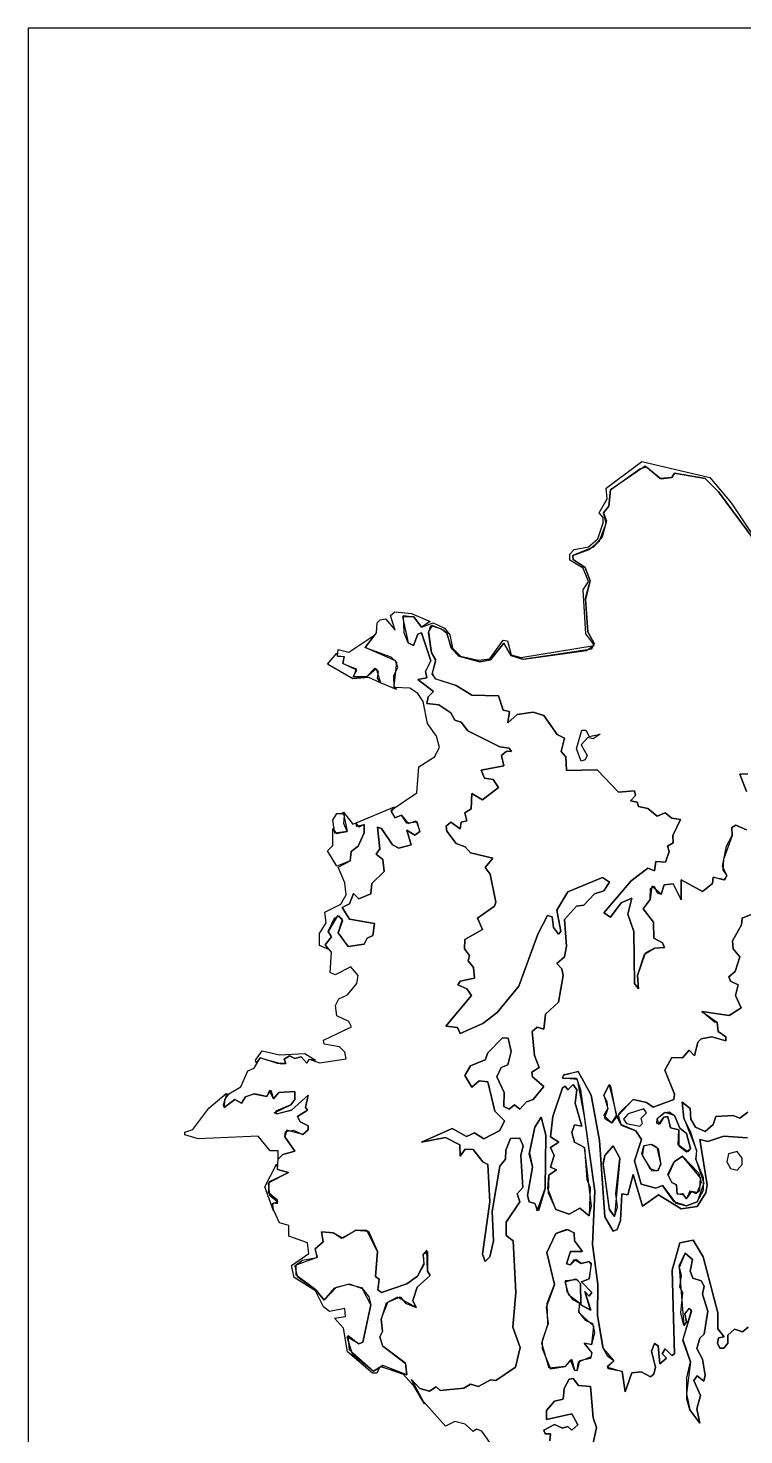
# Model space of a CAD drawing. Header units: millimetres. Extents: x 0 to 570, y 0 to 420.
# Drawn here: x 0 to 134.2, y 156.2 to 420 of the extents above; entities that cross this region are included whole.
import ezdxf

# ---------------------------------------------------------------- set-up
doc = ezdxf.new("R2010")
doc.units = ezdxf.units.MM
for name, color, linetype in [('BAND_02', 2, 'Continuous'), ('BAND_03', 3, 'Continuous'), ('BAND_04', 4, 'Continuous'), ('BAND_05', 5, 'Continuous'), ('BAND_06', 6, 'Continuous'), ('PLAQUE_OUTLINE', 7, 'Continuous')]:
    doc.layers.add(name, color=color, linetype=linetype)

msp = doc.modelspace()

# ---------------------------------------------------------------- linework, layer by layer
at = {"layer": 'BAND_02'}
for points in [[(134.75, 269.66), (132.75, 270.55), (131.98, 270.12), (132.07, 268.62), (130.41, 264.12), (130.3, 262.12), (131.02, 261.12), (130.5, 260.21), (128.5, 260.77), (128.35, 259.62), (126.5, 258.12), (122.5, 260.3), (122.5, 256.57), (121, 259.56), (119.31, 259.38), (118.75, 257.58), (117, 259.1), (116.68, 256.62), (115.37, 254.88), (117.29, 252.38), (117.36, 249.38), (119, 248.48), (119.35, 247.62), (117.5, 247.48), (115.75, 246.55), (114.3, 242.38), (114.5, 239.82), (113.73, 240.88), (113.63, 250.62), (112.46, 253.88), (113.25, 256.88), (111.25, 255.95), (109.25, 253.29), (107.98, 254.12), (113.09, 260.12), (116.25, 262.5), (117.5, 262), (117.75, 263.7), (119.55, 263.62), (120.2, 265.62), (119.91, 266.62), (121, 267.24), (120.9, 268.62), (122.36, 271.62), (120.75, 271.87), (119.5, 272.87), (118, 272.2), (116.25, 273.64), (114.5, 274.07), (114.25, 274.83), (112.97, 275.12), (113.91, 276.12), (113.75, 276.99), (110.75, 276.71), (106.75, 280.93), (101, 280.78), (100.88, 283.38), (99.96, 284.38), (100.61, 286.88), (99.25, 287.54), (96.75, 291.11), (94.75, 291.73), (91.75, 291.32), (90, 289.71), (90.26, 291.88), (89.11, 292.12), (88.25, 294.77), (83.25, 294.94), (80.25, 296.73), (76.5, 297.89), (75.79, 298.88), (76.44, 301.38), (75.65, 302.88), (75.07, 306.62), (75.5, 307.98), (77.5, 307.33), (78.5, 306.52), (79.31, 303.88), (80.75, 302.23), (84.75, 301.18), (86.75, 301.55), (89.25, 304.66), (90.56, 302.38), (92.75, 301.64), (105.75, 303.63), (106.19, 304.62), (105, 306.77), (104.54, 313.12), (105.41, 316.38), (104.48, 318.88), (102.25, 320.38), (102.15, 321.12), (105.25, 322.26), (107.18, 323.88), (108.41, 327.12), (107.9, 329.12), (108.92, 330.38), (109.25, 333.44), (114.71, 337.38), (116, 337.74), (118.75, 335.51), (120.75, 335.74), (121.25, 336.52), (127, 335.55), (129.5, 333.07), (136.31, 323.88)], [(135, 280.17), (133.48, 280.12), (134.73, 276.88)], [(135.04, 176.38), (134, 175.55), (132.5, 176.04), (131.25, 174.88), (131.23, 173.38), (130.5, 172.49), (129.75, 172.47), (129.27, 173.38), (129.5, 174.39), (130.53, 174.62), (129.35, 176.12), (129.36, 179.12), (126.61, 189.62), (124.75, 192.72), (122.25, 192.21), (120.82, 187.12), (121.25, 171.39), (120.75, 171.09), (119.5, 172.37), (118.93, 171.38), (119.75, 170.62), (118.5, 169.54), (118.14, 172.88), (117.5, 173.33), (116.91, 171.88), (117.68, 168.88), (117.38, 167.62), (116.75, 167.1), (115, 168.03), (113.25, 167.83), (112, 164.31), (111.42, 168.12), (108.81, 168.62), (108.67, 169.12), (109.87, 170.12), (108.71, 170.88), (107.79, 172.62), (106.81, 178.62), (106.83, 184.38), (105.87, 191.88), (106.29, 201.88), (104.37, 215.88), (103.04, 222.88), (100.22, 223.12), (100.5, 223.81), (103.15, 224.38), (105.61, 219.88), (107.18, 211.38), (108.16, 197.12), (109.75, 194.39), (110.5, 194.7), (111.1, 196.38), (111.34, 201.38), (112.5, 201.25), (113.5, 205.02), (115.25, 199.1), (118.25, 201.23), (122.5, 198.59), (125.5, 199.01), (127.09, 201.62), (127.33, 203.12), (126, 211.58), (127.5, 211.25), (130.5, 212.21), (134.93, 211.88)]]:
    msp.add_lwpolyline(points, dxfattribs=at)
msp.add_lwpolyline([(131.03, 207.38), (131.75, 206.16), (133, 205.87), (133.92, 206.88), (133.94, 208.12), (133, 209.32), (131.38, 208.88)], close=True, dxfattribs=at)
at = {"layer": 'BAND_03'}
for points in [[(136.31, 323.88), (129.5, 333.07), (127, 335.55), (121.25, 336.52), (120.75, 335.74), (118.5, 335.56), (115.75, 337.83), (109.25, 333.44), (108.92, 330.38), (107.9, 329.12), (108.49, 327.62), (107.65, 324.62), (106, 322.7), (102.15, 321.12), (102.25, 320.38), (104.48, 318.88), (105.41, 316.38), (104.54, 312.88), (105, 306.77), (106.19, 304.62), (106.12, 304.43), (104.62, 306.41), (104.12, 314.7), (105.12, 316.25), (104.12, 318.75), (101.62, 320.25), (101.59, 321.38), (102.44, 322.25), (105.12, 322.75), (106.88, 324.25), (107.88, 327.25), (107.88, 328.25), (107.1, 329.12), (108.62, 331.75), (108.41, 333.75), (115.13, 338.75), (127.88, 335.75), (131.88, 331), (136.38, 324.25)], [(86.62, 154.75), (85.12, 156.88), (84.12, 157.25), (83.5, 156.85), (82, 158.21), (80, 158.74), (78.25, 157.87), (73.67, 163), (71.9, 166.62), (73.45, 164.88), (75.25, 164.41), (76.5, 165.21), (77.25, 164.54), (81.75, 164.97), (83, 165.74), (84.5, 165.25), (86.75, 166.56), (87.75, 166.38), (91.4, 168.88), (92.29, 172.62), (90.9, 176.38), (91.45, 182.88), (91, 192.62), (89.68, 193.62), (89.68, 196.12), (92.25, 199.88), (91.72, 201.38), (92.76, 202.62), (92.43, 208.62), (92.85, 210.38), (92.25, 211.86), (90.5, 211.81), (89.58, 209.62), (89.54, 207.88), (88.45, 206.62), (87.06, 198.12), (87.31, 192.62), (86.62, 189.62), (85.75, 188.7), (85.21, 190.12), (86.59, 199.88), (86.25, 206.93), (85.26, 207.38), (83.5, 209.7), (82, 209.81), (81, 208.49), (80.96, 210.62), (78.25, 211.99), (73.75, 211.12), (79.5, 213.65), (82.25, 212.16), (83.75, 212.85), (85.5, 211.71), (88.5, 213.31), (89.36, 215.12), (87.56, 216.88), (86.25, 222.44), (84.62, 222.62), (83.25, 221.4), (81.9, 223.62), (83, 225.4), (85.75, 226.54), (86.25, 227.88), (89, 230.68), (90.03, 230.62), (90.6, 228.12), (89.96, 225.62), (88.75, 225.08), (87.92, 223.38), (89.29, 220.38), (89.25, 217.81), (90.25, 217.3), (91.25, 218.12), (92.25, 217.26), (93.5, 218.67), (94.75, 219.1), (96.75, 221.51), (94.61, 223.38), (94.5, 224.21), (95.87, 225.12), (94.95, 227.38), (94.56, 231.88), (95.5, 232.65), (96.75, 232.26), (97.06, 235.12), (99.49, 237.38), (100.32, 242.38), (100.1, 243.62), (99.16, 244.62), (100.59, 245.88), (100.98, 247.88), (100.57, 252.88), (102.84, 255.38), (104.25, 255.54), (106.25, 257.65), (108, 258.25), (109.02, 259.88), (107.75, 260.71), (101.25, 258.06), (99.18, 254.62), (99.9, 250.62), (99.5, 250.09), (98.55, 251.38), (98.31, 253.38), (97.42, 253.62), (95.58, 250.12), (92.01, 240.38), (88, 235.41), (85.3, 233.38), (81, 231.49), (80.5, 232.57), (78.33, 232.88), (83.16, 238.62), (82.29, 239.88), (80.59, 240.62), (81, 241.27), (83.69, 241.88), (83.55, 243.88), (82.55, 245.12), (82.81, 246.12), (81.84, 247.38), (81.88, 249.12), (85.25, 250.97), (84.3, 253.12), (87.5, 255.37), (87.71, 256.12), (86.65, 261.38), (85.69, 262.62), (87.18, 264.38), (83, 265.34), (82, 266.47), (80.25, 267.11), (78.5, 269.42), (78.41, 270.38), (79.25, 271.1), (81, 269.86), (81.25, 271.12), (82.26, 271.38), (81.92, 272.88), (83.11, 273.62), (83.25, 276.47), (85.25, 275.31), (88.19, 277.62), (87.25, 279.11), (85.57, 279.38), (84.98, 280.88), (89.25, 281.69), (88.81, 283.62), (89.75, 284.41), (90.68, 284.38), (90.25, 285), (88.5, 285.23), (82.5, 288.2), (81.25, 289.86), (80, 290.25), (79.27, 291.62), (77, 293.13), (74.75, 293.34), (75, 294.62), (76, 295.58), (73.07, 297.88), (74.75, 298.2), (74.54, 299.38), (75.52, 301.38), (73.75, 306.6), (73.11, 306.38), (72.25, 304.22), (71.25, 304.73), (70.51, 306.62), (70.38, 309.88), (72.34, 309.62), (73.75, 307.65), (75.94, 308.5), (78.12, 307.5), (79.12, 306.25), (79.62, 303.75), (81.12, 302.25), (84.38, 301.5), (86.62, 301.75), (89.12, 305.25), (89.88, 305.08), (90.62, 302.5), (92.38, 302), (106.17, 304.25), (104.75, 303.21), (93, 301.63), (90.56, 302.38), (89.25, 304.66), (86.75, 301.55), (84.75, 301.18), (80.75, 302.23), (79.44, 303.62), (78.5, 306.52), (77.75, 307.19), (75.75, 308.01), (75.07, 306.88), (75.65, 302.88), (76.41, 301.62), (75.78, 299.12), (76.25, 298.07), (80.25, 296.73), (83.25, 294.94), (88.25, 294.77), (89.11, 292.12), (90.26, 291.88), (90, 289.71), (91.75, 291.32), (94.75, 291.73), (96.75, 291.11), (99.25, 287.54), (100.61, 286.88), (99.96, 284.38), (100.88, 283.38), (101, 280.78), (106.75, 280.93), (110.75, 276.71), (113.75, 276.99), (113.91, 276.12), (112.97, 275.12), (114.25, 274.83), (114.5, 274.07), (116.25, 273.64), (118, 272.2), (119.5, 272.87), (120.75, 271.87), (122.36, 271.62), (120.9, 268.62), (121, 267.24), (119.91, 266.62), (120.2, 265.62), (119.55, 263.62), (117.75, 263.7), (117.5, 262), (116.25, 262.5), (113.09, 260.12), (107.98, 254.12), (109.25, 253.29), (111.25, 255.95), (113.25, 256.88), (112.46, 253.88), (113.63, 250.62), (113.73, 240.88), (114.5, 239.82), (114.3, 242.38), (115.61, 246.38), (117.5, 247.48), (119.35, 247.62), (119, 248.48), (117.36, 249.38), (117.29, 252.38), (115.37, 254.88), (116.68, 256.62), (116.75, 258.69), (117.44, 259.12), (118.01, 257.88), (118.75, 257.58), (119.31, 259.38), (121, 259.56), (122.5, 256.57), (122.5, 260.3), (126.5, 258.12), (128.35, 259.62), (128.5, 260.77), (130.76, 260.38), (131.02, 261.12), (130.23, 262.88), (131, 266.6), (132.07, 268.62), (131.98, 270.12), (132.75, 270.55), (134.75, 269.66)], [(134.73, 276.88), (133.48, 280.12), (135, 280.17)], [(136.25, 254.05), (133.9, 253.12), (133.82, 251.88), (132.09, 248.88), (132.23, 247.38), (133.5, 245.88), (132.63, 243.12), (131.42, 242.12), (131.75, 241.28), (133.2, 240.62), (132.67, 238.62), (133.75, 236.28), (131.5, 234.88), (126.38, 235.62), (129.25, 233.57), (129.42, 231.88), (130.84, 230.88), (130.83, 230.12), (128.25, 230.83), (126.25, 230.48), (125.61, 229.88), (125, 227.29), (124, 228.37), (122.75, 226.89), (120.75, 227), (119.42, 224.62), (121.22, 220.12), (121.13, 219.12), (117.25, 217.69), (116, 218.56), (113.5, 219.08), (110.66, 216.12), (111.25, 214.28), (114, 213.21), (115.05, 211.62), (113.72, 207.62), (115, 203.2), (117.75, 202.5), (119, 203), (121.5, 199.69), (123.5, 199.13), (125.5, 199.9), (126.67, 202.12), (126.68, 204.38), (125.25, 207.88), (125.43, 209.38), (124.32, 212.88), (123, 215.62), (122.69, 218.62), (124.17, 217.38), (124.31, 215.38), (125.2, 213.88), (127, 213.09), (128.46, 214.38), (129, 215.9), (132.25, 216.07), (133.5, 215.6), (135, 216.75)], [(134.93, 211.88), (130.5, 212.21), (127.5, 211.25), (126, 211.58), (127.33, 203.12), (127.09, 201.62), (125.5, 199.01), (122.5, 198.59), (118.25, 201.23), (115.25, 199.1), (113.5, 205.02), (112.5, 201.25), (111.34, 201.38), (111.1, 196.38), (110.5, 194.7), (109.75, 194.39), (108.16, 197.12), (107.18, 211.38), (105.61, 219.88), (103.15, 224.38), (100.33, 223.62), (100.25, 223.12), (102.83, 223.12), (103.59, 220.88), (106.29, 201.88), (105.87, 191.88), (106.83, 184.38), (106.81, 178.62), (107.85, 172.38), (109.87, 170.12), (108.64, 168.88), (111.42, 168.12), (112, 164.31), (113.25, 167.83), (115, 168.03), (116.75, 167.1), (117.38, 167.62), (117.68, 168.88), (116.91, 171.88), (117.5, 173.33), (118.14, 172.88), (118.5, 169.54), (119.75, 170.62), (118.93, 171.38), (119.5, 172.37), (120.75, 171.09), (121.25, 171.39), (120.82, 187.12), (122.25, 192.21), (124.75, 192.72), (126.61, 189.62), (129.36, 179.12), (129.35, 176.12), (130.53, 174.62), (129.5, 174.39), (129.27, 173.38), (129.75, 172.47), (130.5, 172.49), (131.23, 173.38), (131.25, 174.88), (132.5, 176.04), (134, 175.55), (135.04, 176.38)], [(105.58, 152.88), (106.6, 157.62), (105.96, 159.38), (105.5, 165.3), (103.25, 165.45), (102.25, 166.79), (101.5, 166.63), (100.53, 164.88), (100.38, 162.88), (98.75, 162.52), (97.25, 160.81), (97.25, 159.11), (102, 160.18), (103.08, 158.12), (102, 157.1), (101.25, 157.78), (100.25, 157.45), (98.75, 158.15), (96.74, 157.12), (97, 156.43), (98, 156.43), (97.87, 155.12)]]:
    msp.add_lwpolyline(points, dxfattribs=at)
for points in [[(105.25, 287.19), (107.3, 287.62), (106, 286.73), (105, 287.01), (103.71, 285.62), (104.86, 283.62), (104.5, 282.82), (103.75, 282.57), (102.85, 284.88), (103.85, 288.38), (104.6, 288.38)], [(102.5, 214.33), (103.82, 214.12), (102.59, 218.38), (102.9, 220.88), (102.25, 221.92), (101.25, 220.9), (100.75, 221.57), (100.25, 221.27), (98.41, 215.88), (97.95, 212.12), (99.54, 211.12), (97.98, 210.12), (98.64, 208.62), (97.96, 206.38), (99.09, 205.88), (97.64, 204.88), (97.54, 201.62), (99, 198.5), (101.5, 197.59), (103.5, 198.74), (105.25, 197.27), (105.66, 199.12), (104.37, 210.12), (102.49, 211.12), (102, 212.88)], [(108.75, 217.38), (108.08, 215.62), (109.5, 214.7), (110.37, 216.12), (109.28, 221.62), (109, 221.83), (107.96, 219.88)], [(95.04, 213.88), (94.03, 209.12), (94.6, 206.38), (93.68, 201.12), (94, 199.9), (95.03, 199.62), (95.5, 198.2), (96.98, 202.38), (97.07, 212.38), (96.25, 215.77)], [(108.15, 208.62), (107.84, 206.88), (108.96, 198.62), (110, 197.17), (110.52, 198.88), (110.24, 201.38), (111, 208.12), (109.75, 210.43)], [(60, 174.85), (62, 173.28), (62.75, 173.62), (64.3, 180.62), (62.73, 183.62), (60.25, 184.46), (57.75, 183.85), (55.5, 181.5), (53.96, 183.38), (50.25, 186.16), (50.25, 188.07), (54.25, 189.52), (53.82, 191.12), (55.31, 192.38), (55, 194.27), (57.25, 194.1), (58.75, 193.11), (61.5, 194.62), (63.83, 194.38), (65.53, 190.62), (65.18, 185.88), (65.83, 185.38), (65.6, 183.38), (66.25, 182.92), (71, 184.54), (73, 185.95), (74.27, 188.38), (74.09, 190.12), (74.89, 190.62), (74.92, 186.88), (75.42, 186.12), (72.94, 183.88), (72.14, 181.38), (72.75, 180.12), (69.25, 182.05), (67.18, 180.88), (66.21, 177.88), (66.45, 175.62), (65.95, 174.62), (66.46, 172.88), (70.75, 169.62), (71, 167.46), (66.5, 169.21), (64.75, 168.17), (60.25, 172.14)], [(105.75, 173.25), (106.09, 176.62), (103.34, 179.12), (103.43, 180.88), (101.39, 182.38), (100.72, 184.88), (102.75, 185.45), (103.63, 184.62), (103.65, 180.62), (105.5, 179.6), (104.39, 183.12), (105.25, 182.23), (105.71, 182.88), (103.78, 184.88), (105.25, 185.49), (105.65, 188.12), (105.25, 188.75), (103.75, 188.34), (102.75, 189.11), (101.75, 188.09), (101, 188.3), (101.75, 190.58), (103.95, 190.62), (102.45, 192.62), (102.43, 194.12), (101, 194.71), (99, 193.94), (97.29, 190.38), (98.71, 184.38), (97.17, 180.12), (97.51, 177.12), (96.38, 173.88), (96.43, 172.38), (98, 168.59), (100.75, 169.02), (102, 170.33), (102.5, 168.36), (103, 168.29), (103.24, 169.88), (105.69, 170.88), (105.75, 171.63), (104.27, 173.38)], [(125.5, 167.31), (126.75, 166.29), (127, 167.38), (126.46, 170.38), (125.43, 172.38), (126, 174.35), (126.81, 175.12), (127.51, 179.38), (126.5, 182.62), (126.79, 184.12), (126.21, 185.12), (124.65, 185.62), (124.14, 186.88), (124.62, 189.12), (123.25, 190.28), (122.09, 187.62), (123, 176.72), (123.47, 177.38), (123.18, 178.88), (124, 179.92), (124.44, 179.38), (122.77, 174.12), (124.24, 169.88), (123.47, 163.88), (124.12, 160.88), (126, 158.39), (125.43, 161.12), (126.12, 163.62), (124.86, 166.38)]]:
    msp.add_lwpolyline(points, close=True, dxfattribs=at)
at = {"layer": 'BAND_04'}
for points in [[(70.75, 169.63), (66.5, 172.82), (65.95, 174.62), (66.45, 175.62), (66.21, 177.88), (67.46, 181.12), (69.75, 182.07), (70.79, 180.88), (72.75, 180.12), (72.14, 181.38), (72.94, 183.88), (75.42, 186.12), (74.92, 186.88), (74.75, 190.87), (74.09, 190.12), (74.2, 188.12), (73, 185.95), (71, 184.54), (66.25, 182.92), (65.6, 183.38), (65.83, 185.38), (65.18, 185.88), (65.53, 190.62), (63.5, 194.52), (61.5, 194.62), (59, 193.12), (57.25, 194.1), (55, 194.27), (55.31, 192.38), (53.82, 191.12), (54.16, 189.38), (51.45, 188.88), (50, 187.84), (50.47, 185.88), (53.96, 183.38), (55.5, 181.5), (57.5, 183.76), (60, 184.46), (62.5, 183.82), (63.87, 182.12), (64.3, 180.62), (62.75, 173.62), (62, 173.28), (59.75, 174.62), (60.75, 171.38), (64.75, 168.17), (65.88, 168.86), (65.38, 167.75), (64.62, 167.75), (59.88, 171.75), (59.12, 176.25), (57.47, 178.12), (59.5, 178.43), (59.38, 179.88), (56.5, 179.34), (55.38, 180.25), (53.88, 183.25), (49.88, 185.75), (49.38, 188), (52.62, 190.25), (52.38, 192.25), (48.88, 193.5), (48.88, 195.5), (47.12, 196), (45.74, 199), (46, 199.74), (46.8, 199.62), (46.75, 200.22), (45.08, 201.62), (45.25, 203.71), (48.83, 205.38), (46.75, 205.97), (46.88, 207.93), (47.75, 208.78), (50.02, 209.38), (48.17, 212.12), (48.28, 213.12), (49.75, 213.34), (51.5, 212.56), (52.53, 213.38), (52.5, 214.16), (51, 214.93), (50.53, 215.88), (52.38, 217.12), (52.02, 217.62), (52.51, 219.88), (49.4, 217.12), (46.75, 216.41), (46.16, 216.62), (49.25, 218.12), (50.01, 219.12), (50, 220.57), (47, 220.39), (46, 219.2), (45.25, 220.8), (44.75, 219.69), (42.5, 220.19), (40.75, 219.62), (40, 218.43), (38.75, 219.11), (36.75, 217.58), (36.63, 218.12), (37.21, 219.88), (39.88, 221.5), (41.18, 224.5), (42.38, 225), (43.5, 226.9), (47.5, 225.77), (48.36, 225.88), (48, 226.66), (49, 227.3), (50, 226.81), (51.18, 227.12), (52.25, 225.9), (52.75, 226.66), (54.62, 226), (59.62, 226.75), (59.38, 228), (58.38, 229), (55.53, 229.5), (55.38, 230.25), (60.62, 232.75), (60.12, 233.75), (57.88, 234.76), (57.62, 236.75), (58.28, 238), (59.88, 238.75), (61.68, 240.88), (61.89, 242.38), (60.5, 243.95), (57.57, 242.5), (56.62, 242.91), (56.88, 246.75), (55.72, 248.12), (56.87, 249.62), (56.26, 250.62), (57.47, 253.12), (58.25, 253.55), (58.98, 252.62), (58.17, 250.38), (60, 247.82), (63, 248.25), (63.58, 249.38), (64.65, 249.88), (64.96, 252.12), (60.25, 252.89), (58.92, 255.12), (60.25, 255.8), (61, 257.71), (62, 256.72), (64.25, 257.64), (64.47, 259.62), (66.75, 261.85), (66.55, 264.12), (65.3, 265.12), (65.94, 266.12), (65.5, 270.17), (66.25, 269.91), (68.31, 266.88), (69.5, 266.24), (71.86, 266.88), (71, 269.58), (72.5, 268.65), (73.46, 269.38), (73.04, 271.12), (71, 270.92), (70, 272.4), (68.75, 271.93), (68.11, 273.38), (72.92, 276.62), (73.25, 281.49), (76.21, 283.38), (77.16, 285.12), (76.62, 287.25), (74.89, 289.62), (74.12, 293.75), (73.12, 295.25), (71.62, 296.25), (68.63, 296.38), (68.61, 298.62), (69.31, 300.12), (68.92, 301.38), (63.23, 303.88), (65.34, 306.62), (65.45, 308.5), (66, 309.06), (67, 309.21), (68.82, 307.12), (67.96, 309.88), (68.75, 310.57), (71.88, 310.25), (75.38, 308.75), (73.75, 307.65), (72.34, 309.62), (70.22, 309.62), (71.25, 304.73), (72.25, 304.22), (73.11, 306.38), (73.75, 306.6), (75.52, 301.38), (74.54, 299.38), (74.75, 298.2), (73.07, 297.88), (76, 295.58), (75, 294.62), (74.75, 293.34), (77, 293.13), (79.27, 291.62), (80, 290.25), (81.25, 289.86), (82.5, 288.2), (88.5, 285.23), (90.25, 285), (90.68, 284.38), (89.75, 284.41), (88.81, 283.62), (89.25, 281.69), (84.98, 280.88), (85.57, 279.38), (87.25, 279.11), (88.19, 277.62), (85.25, 275.31), (83.25, 276.47), (83.11, 273.62), (81.92, 272.88), (82.26, 271.38), (81.25, 271.12), (81, 269.86), (79.25, 271.1), (78.41, 270.38), (78.5, 269.42), (80.25, 267.11), (82, 266.47), (83, 265.34), (87.18, 264.38), (85.69, 262.62), (86.65, 261.38), (87.71, 256.12), (87.5, 255.37), (84.3, 253.12), (85.25, 250.97), (81.88, 249.12), (81.84, 247.38), (82.81, 246.12), (82.55, 245.12), (83.55, 243.88), (83.69, 241.88), (81, 241.27), (80.59, 240.62), (82.29, 239.88), (83.16, 238.62), (78.33, 232.88), (80.5, 232.57), (81, 231.49), (85.3, 233.38), (88, 235.41), (92.01, 240.38), (95.58, 250.12), (97.42, 253.62), (98.31, 253.38), (98.55, 251.38), (99.5, 250.09), (99.9, 250.62), (99.18, 254.62), (101.25, 258.06), (107.75, 260.71), (109.02, 259.88), (108, 258.25), (106.25, 257.65), (104.25, 255.54), (102.84, 255.38), (100.57, 252.88), (100.98, 247.88), (100.59, 245.88), (99.16, 244.62), (100.1, 243.62), (100.32, 242.38), (99.49, 237.38), (97.06, 235.12), (96.75, 232.26), (95.5, 232.65), (94.56, 231.88), (94.95, 227.38), (95.87, 225.12), (94.5, 224.21), (94.61, 223.38), (96.75, 221.51), (94.75, 219.1), (93.5, 218.67), (92.25, 217.26), (91.25, 218.12), (90.25, 217.3), (89.25, 217.81), (89.29, 220.38), (87.92, 223.38), (88.75, 225.08), (89.96, 225.62), (90.6, 228.12), (90.03, 230.62), (89, 230.68), (86.25, 227.88), (85.75, 226.54), (83, 225.4), (81.9, 223.62), (83.25, 221.4), (84.62, 222.62), (86.25, 222.44), (87.56, 216.88), (89.36, 215.12), (88.5, 213.31), (85.5, 211.71), (83.75, 212.85), (82.25, 212.16), (79.5, 213.65), (73.75, 211.12), (78.25, 211.99), (80.96, 210.62), (81, 208.49), (82, 209.81), (83.5, 209.7), (85.26, 207.38), (86.25, 206.93), (86.59, 199.88), (85.21, 190.12), (85.75, 188.7), (86.62, 189.62), (87.31, 192.62), (87.06, 198.12), (88.45, 206.62), (89.54, 207.88), (89.58, 209.62), (90.5, 211.81), (92.25, 211.86), (92.85, 210.38), (92.43, 208.62), (92.76, 202.62), (91.72, 201.38), (92.25, 199.88), (89.68, 196.12), (89.68, 193.62), (91, 192.62), (91.45, 182.88), (90.9, 176.38), (92.29, 172.62), (91.4, 168.88), (87.75, 166.38), (86.75, 166.56), (84.5, 165.25), (83, 165.74), (81.75, 164.97), (77.25, 164.54), (76.5, 165.21), (75.25, 164.41), (73.45, 164.88), (71.9, 166.62), (74.34, 162), (72.38, 165.25), (70.38, 167.5), (66.12, 169), (71, 167.46)], [(97.64, 204.88), (99.09, 205.88), (97.96, 206.38), (98.64, 208.62), (97.98, 210.12), (99.54, 211.12), (97.95, 212.12), (98.41, 215.88), (100.25, 221.27), (100.75, 221.57), (101.25, 220.9), (102.25, 221.92), (102.9, 220.88), (102.59, 218.38), (103.82, 214.12), (102.5, 214.33), (102, 212.88), (102.49, 211.12), (104.37, 210.12), (104.78, 204.12), (105.42, 202.62), (105.25, 197.27), (103.5, 198.74), (101.5, 197.59), (99, 198.5), (97.48, 202.38)], [(109, 221.83), (110.4, 215.88), (109.5, 214.7), (108, 216.12), (108.75, 217.38), (108.61, 218.62), (107.96, 219.88)], [(112.25, 214.61), (114.75, 214.09), (115.26, 214.62), (114.98, 215.62), (115.97, 216.62), (115.5, 217.35), (112.54, 216.38), (111.69, 215.38)], [(118, 215.46), (118.25, 214.42), (119.25, 215.77), (120, 215.84), (120.5, 213.76), (122.02, 213.38), (122.03, 210.38), (123.5, 209.26), (124.23, 209.88), (123.5, 212.72), (122.25, 213.73), (121.25, 216.1), (119.5, 216.69)], [(95.04, 213.88), (96.25, 215.77), (97.07, 212.38), (96.98, 202.38), (95.75, 198.24), (95.03, 199.62), (94, 199.9), (93.68, 201.12), (94.6, 206.38), (93.99, 208.88)], [(111, 208.12), (110, 197.17), (109.06, 198.38), (107.83, 207.12), (108.15, 208.62), (109.75, 210.43)], [(117, 205.71), (118.25, 205.82), (118.68, 207.12), (117.97, 210.12), (117, 210.69), (115.5, 210.42), (115.16, 208.62)], [(121.14, 207.38), (120.04, 204.88), (120.75, 203.51), (121.62, 203.12), (121.75, 201.33), (122.75, 201.45), (123.5, 200.45), (124.5, 201.86), (125.25, 201.46), (126, 202.12), (126.13, 204.38), (122.75, 208.46)], [(97.48, 176.88), (97.32, 180.88), (98.71, 184.38), (97.29, 190.38), (99, 193.94), (101.25, 194.73), (102.43, 194.12), (102.45, 192.62), (103.95, 190.62), (101.75, 190.58), (101, 188.3), (101.75, 188.09), (102.5, 189.12), (103.75, 188.34), (105.25, 188.75), (105.62, 188.38), (105.25, 185.49), (103.78, 184.88), (105.71, 182.88), (105.25, 182.23), (104.39, 183.12), (105.53, 179.62), (103.65, 180.62), (103.63, 184.62), (103, 185.29), (100.75, 185.08), (101.04, 183.12), (102.08, 181.62), (103.43, 180.88), (103.25, 179.29), (104.5, 177.71), (105.88, 177.12), (106.22, 175.38), (105.66, 173.12), (104.27, 173.38), (105.75, 171.62), (105.5, 170.52), (103.42, 170.12), (103, 168.29), (102.5, 168.36), (101.75, 170.29), (100.75, 169.02), (97.75, 168.72), (96.34, 173.38)], [(122.77, 173.88), (124.4, 179.62), (123.92, 179.88), (123.18, 178.88), (123.47, 177.38), (123, 176.72), (122.43, 179.12), (122.82, 182.88), (122.22, 183.88), (122.52, 186.12), (122.09, 187.88), (123.25, 190.28), (124.62, 189.12), (124.14, 186.88), (124.65, 185.62), (126.21, 185.12), (126.79, 184.12), (126.5, 182.62), (127.51, 179.38), (126.81, 175.12), (126, 174.35), (125.43, 172.38), (126.46, 170.38), (127, 167.38), (126.75, 166.29), (125.5, 167.31), (124.86, 166.38), (126.12, 163.62), (125.43, 161.12), (126, 158.39), (124.12, 160.88), (123.57, 162.88), (123.54, 166.88), (124.24, 169.88)]]:
    msp.add_lwpolyline(points, close=True, dxfattribs=at)
for points in [[(135, 216.75), (133.5, 215.6), (132.25, 216.07), (129, 215.9), (128.46, 214.38), (127, 213.09), (125.2, 213.88), (124.31, 215.38), (124.17, 217.38), (122.69, 218.62), (123, 215.62), (125.36, 209.62), (125.25, 207.88), (126.76, 203.38), (125.5, 199.9), (123.5, 199.13), (121.17, 199.88), (119, 203), (117.75, 202.5), (115, 203.2), (113.72, 207.62), (115.05, 211.62), (114, 213.21), (111.16, 214.38), (110.58, 215.62), (110.92, 216.62), (113.5, 219.08), (116, 218.56), (117.25, 217.69), (121.13, 219.12), (121.22, 220.12), (119.42, 224.62), (120.75, 227), (122.75, 226.89), (124, 228.37), (125, 227.29), (125.61, 229.88), (126.25, 230.48), (128.25, 230.83), (130.83, 230.12), (130.84, 230.88), (129.42, 231.88), (129.25, 233.57), (128.75, 233.59), (126.38, 235.62), (131.5, 234.88), (133.75, 236.28), (132.67, 238.62), (133.2, 240.62), (131.75, 241.28), (131.42, 242.12), (132.63, 243.12), (133.5, 245.88), (132.23, 247.38), (132.09, 248.88), (133.82, 251.88), (133.9, 253.12), (136.25, 254.05)], [(97.87, 155.12), (98, 156.43), (97, 156.43), (96.74, 157.12), (98.75, 158.15), (100.25, 157.45), (101.25, 157.78), (102, 157.1), (103.08, 158.12), (102, 160.18), (97.25, 159.11), (97.25, 160.81), (98.75, 162.52), (100.38, 162.88), (100.53, 164.88), (101.5, 166.63), (102.25, 166.79), (103.25, 165.45), (105.5, 165.3), (105.96, 159.38), (106.6, 157.62), (105.58, 152.88)]]:
    msp.add_lwpolyline(points, dxfattribs=at)
at = {"layer": 'BAND_05'}
for points in [[(63.44, 298.38), (60.96, 298.38), (61.63, 299.62), (59.05, 300.88), (59.29, 302.12), (58, 302.26), (58.12, 303.5), (60.12, 303), (65.05, 306.25), (63.23, 303.88), (68, 302.09), (69.09, 301.12), (68.57, 296.62), (69.07, 296), (66.09, 297.25), (65.51, 298.12), (65.71, 299.38), (65, 299.99)], [(58.62, 255.75), (59.62, 257.5), (59.38, 259.75), (58.12, 262.65), (60.39, 263.88), (60.61, 265.62), (61.89, 266.62), (63.02, 269.12), (63, 270.65), (62, 270.15), (61.52, 271), (68.69, 274), (68.09, 273.12), (68.75, 271.93), (70, 272.4), (71.25, 270.83), (72.75, 271.33), (73.46, 269.38), (72.5, 268.65), (71, 269.58), (71.86, 266.88), (69.5, 266.24), (68.31, 266.88), (66.25, 269.91), (65.5, 270.17), (65.94, 266.12), (65.3, 265.12), (66.55, 264.12), (66.75, 261.85), (64.47, 259.62), (64.25, 257.64), (62, 256.72), (61, 257.71), (60.25, 255.8), (58.92, 255.12), (60.25, 252.89), (64.96, 252.12), (64.65, 249.88), (63.58, 249.38), (63, 248.25), (60, 247.82), (58.17, 250.38), (58.98, 252.88), (58, 253.54), (56.26, 250.62), (56.87, 249.62), (55.72, 248.12), (56.39, 247.25), (54.62, 248), (54.62, 250.25), (55.88, 252.25), (55.62, 254.25)], [(57.5, 269.01), (57.12, 271.5), (57.88, 272.75), (59.12, 272.73), (59.83, 269.38)], [(47.12, 227.5), (51.88, 227.75), (53.88, 226.5), (52.62, 226.62), (52.25, 225.9), (51.18, 227.12), (50, 226.81), (49, 227.3), (48, 226.66), (48.36, 225.88), (46.75, 225.83), (43.5, 226.9), (42.75, 225.97), (42.62, 226.5), (43.88, 228.25)], [(29.38, 212.5), (29.38, 213), (30.88, 213.5), (33.88, 217.5), (37.12, 220.25), (37.57, 220.12), (36.85, 219.12), (36.75, 217.58), (38.75, 219.11), (40, 218.43), (40.75, 219.62), (42.25, 220.13), (44.75, 219.69), (45.5, 220.83), (46, 219.2), (47, 220.39), (50, 220.57), (50.01, 219.12), (49.25, 218.12), (46.45, 216.88), (46.5, 216.39), (49.4, 217.12), (52.5, 219.88), (52.02, 217.62), (52.38, 217.12), (50.53, 215.88), (51, 214.93), (52.5, 214.16), (52.53, 213.38), (51.5, 212.56), (48.5, 213.35), (48.17, 212.12), (50.02, 209.38), (47.75, 208.78), (46.88, 207.93), (46.88, 209.5), (45.38, 209.5), (43.12, 212.25), (31.88, 211.75)], [(119.25, 215.77), (118.5, 214.47), (117.91, 214.62), (118, 215.46), (119.25, 216.61), (120.25, 216.78), (121.25, 216.1), (122.25, 213.73), (123.5, 212.72), (124.23, 209.88), (123.75, 209.29), (121.94, 210.62), (122.02, 213.38), (120.5, 213.76), (119.97, 215.88)], [(118.68, 206.88), (118, 205.66), (116.67, 206.12), (115.12, 208.88), (115.5, 210.42), (116.75, 210.71), (118.14, 209.88)], [(121.14, 207.38), (122.75, 208.46), (125.75, 205.34), (126.24, 203.62), (125.5, 201.63), (124.09, 201.88), (123.5, 200.45), (123, 201.14), (121.71, 201.38), (121.62, 203.12), (120.75, 203.51), (120.01, 205.12)], [(45, 203.39), (45.25, 201.19), (46.84, 199.88), (45.75, 199.56), (46.05, 198.25), (44.38, 202.75), (46.61, 207), (46.75, 205.97), (48.83, 205.38)]]:
    msp.add_lwpolyline(points, close=True, dxfattribs=at)
at = {"layer": 'BAND_06'}
for points in [[(57.88, 302.77), (58, 302.26), (59.25, 302.19), (59.05, 300.88), (61.5, 299.85), (61, 298.35), (63.44, 298.38), (65.25, 299.9), (66.09, 297.25), (63.88, 298.25), (60.88, 298), (56.12, 300.75)], [(57.75, 268.95), (59.83, 269.38), (59.2, 270.88), (59.35, 272.38), (58.88, 272.8), (59.12, 273), (60.88, 270.75), (61.52, 271), (61.5, 270.35), (63, 270.65), (63.02, 269.12), (61.89, 266.62), (60.61, 265.62), (60.39, 263.88), (57.88, 262.88), (56.12, 265.75), (57.12, 266.75), (57.12, 269.93)]]:
    msp.add_lwpolyline(points, close=True, dxfattribs=at)
at = {"layer": 'PLAQUE_OUTLINE'}
msp.add_lwpolyline([(0, 0), (570, 0), (570, 420), (0, 420)], close=True, dxfattribs=at)

doc.saveas('drawing.dxf')
